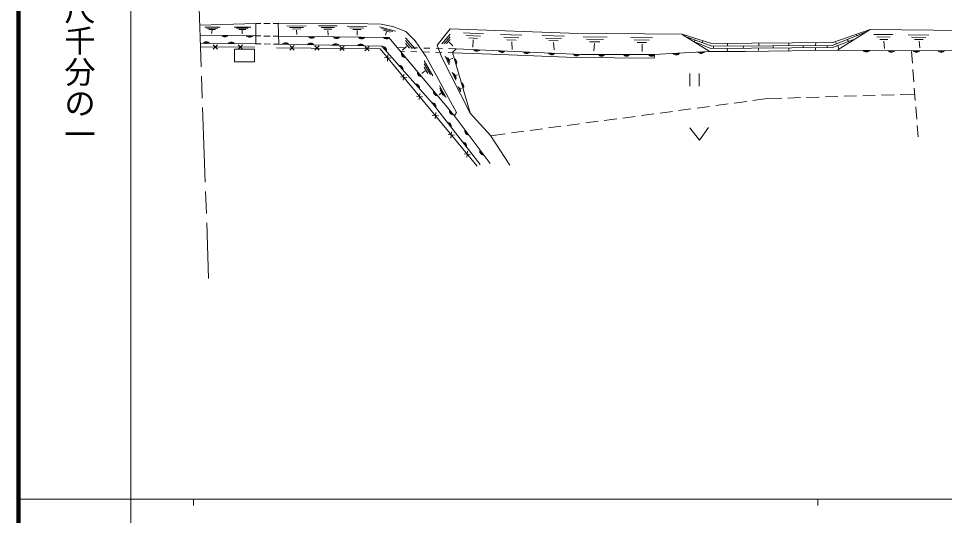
# Model space of a CAD drawing. Units: millimetres, scale not verified. Extents: x 40000 to 680000, y 20000 to 380000.
# Drawn here: x 40000 to 188270, y 202409 to 282038 of the extents above; entities that cross this region are included whole.
import ezdxf
from ezdxf.enums import TextEntityAlignment as Align

# ---------------------------------------------------------------- set-up
doc = ezdxf.new("R2010")
doc.units = ezdxf.units.MM
doc.header["$LTSCALE"] = 1000
doc.linetypes.add('CHAIN', pattern=[18.5, 12, -1.5, 3.5, -1.5])
for name, color, linetype, lineweight in [('M-BGD', 7, 'Continuous', 13), ('M-BMK', 2, 'CHAIN', 13), ('M-TTL', 2, 'Continuous', 140), ('M-TTL-BAND', 7, 'Continuous', 13)]:
    doc.layers.add(name, color=color, linetype=linetype, lineweight=lineweight)
doc.styles.add('@ＭＳ ゴシック', font='')
doc.styles.get('@ＭＳ ゴシック').set_extended_font_data('@MS Gothic')

# ---------------------------------------------------------------- blocks, each defined once
blk = doc.blocks.new('畑')
at = {"color": 7, "linetype": 'Continuous', "lineweight": 13}
for p, q in [((-1.5, 1), (0, -1)), ((0, -1), (1.5, 1))]:
    blk.add_line(p, q, dxfattribs=at)

msp = doc.modelspace()

# ---------------------------------------------------------------- linework, layer by layer
at = {"layer": 'M-BGD'}
for p, q in [((77990, 281247), (69069, 280973)), ((69829, 280636), (72301, 280647)), ((70152, 280458), (71918, 280466)), ((70474, 280280), (71534, 280285)), ((74520, 280672), (77175, 280672)), ((74888, 280477), (76784, 280477)), ((75256, 280281), (76394, 280281)), ((77990, 277953), (77990, 281247)), ((78000, 281232), (78780, 281235)), ((79280, 281237), (80280, 281241)), ((80780, 281243), (81559, 281246)), ((95956, 281199), (81586, 281302)), ((81586, 281302), (81696, 277898)), ((82961, 280826), (86060, 280861)), ((83411, 280588), (85625, 280613)), ((83861, 280350), (85189, 280365)), ((88044, 280840), (91018, 280840)), ((88475, 280578), (90599, 280578)), ((88906, 280317), (90181, 280317)), ((92621, 280805), (95755, 280760)), ((93077, 280550), (95315, 280517)), ((93534, 280294), (94876, 280275)), ((98043, 281144), (95956, 281199)), ((97799, 280727), (100385, 280032)), ((99937, 280760), (98043, 281144)), ((98111, 280446), (99958, 279950)), ((101995, 279964), (99937, 280760)), ((107027, 277755), (109127, 280390)), ((109127, 280390), (128150, 279690)), ((170390, 278201), (176374, 280287)), ((176374, 280269), (171177, 276993)), ((176374, 280287), (196571, 280074)), ((69126, 279390), (77938, 279260)), ((70984, 280163), (70892, 279625)), ((75818, 280151), (75785, 279565)), ((77978, 279249), (78798, 279240)), ((79298, 279234), (80298, 279222)), ((80798, 279216), (81617, 279206)), ((81702, 279195), (99279, 278983)), ((84530, 280196), (84552, 279467)), ((89547, 280143), (89566, 279359)), ((94211, 280118), (94236, 279371)), ((98423, 280165), (99532, 279867)), ((98939, 279895), (98767, 279349)), ((99279, 278983), (109771, 266489)), ((101971, 278955), (103497, 277154)), ((103505, 278481), (101995, 279964)), ((107772, 277968), (109106, 279523)), ((108157, 277998), (109109, 279109)), ((111254, 279758), (114467, 279587)), ((111691, 279338), (113986, 279216)), ((112128, 278918), (113505, 278845)), ((117170, 279487), (120588, 279350)), ((117691, 279057), (120133, 278959)), ((123828, 279326), (127417, 279197)), ((124363, 278909), (126926, 278817)), ((128150, 279690), (146247, 279505)), ((130431, 279124), (134251, 279073)), ((138048, 279011), (141535, 278934)), ((146247, 279505), (150941, 278022)), ((146262, 279490), (150568, 276830)), ((146648, 279230), (151042, 277595)), ((170269, 277704), (175763, 279902)), ((170342, 277412), (174005, 278803)), ((174150, 279449), (174161, 279286)), ((176975, 279471), (179983, 279454)), ((177438, 279078), (179586, 279066)), ((182456, 279412), (185738, 279378)), ((182962, 279045), (185306, 279020)), ((69190, 277499), (77828, 277444)), ((77944, 277966), (69192, 278066)), ((71153, 277133), (71865, 277836)), ((71157, 277840), (71860, 277129)), ((75153, 277108), (75864, 277810)), ((75157, 277815), (75860, 277103)), ((78028, 277982), (78842, 277968)), ((79342, 277959), (80342, 277942)), ((80842, 277933), (81655, 277919)), ((81297, 277363), (97891, 277193)), ((98181, 277612), (81713, 277930)), ((83445, 276987), (84160, 277687)), ((83453, 277695), (84152, 276980)), ((87445, 276946), (88160, 277646)), ((87452, 277653), (88152, 276939)), ((91445, 276905), (92159, 277605)), ((91452, 277612), (92152, 276898)), ((95445, 276864), (96159, 277564)), ((95452, 277571), (96152, 276857)), ((106384, 268310), (98181, 277612)), ((100692, 277384), (101879, 277361)), ((102142, 277547), (101475, 276975)), ((101962, 278059), (102617, 277288)), ((101967, 278507), (103057, 277221)), ((102878, 277341), (103878, 277322)), ((105262, 275874), (103505, 278481)), ((104878, 277302), (105878, 277282)), ((107727, 275902), (107027, 277755)), ((108542, 278028), (109113, 278694)), ((108957, 278233), (109539, 277656)), ((112802, 278617), (112736, 277431)), ((118212, 278627), (119677, 278569)), ((118967, 278325), (119066, 277094)), ((124897, 278492), (126435, 278437)), ((125681, 278199), (125747, 277005)), ((130941, 278721), (133669, 278685)), ((131451, 278318), (133088, 278296)), ((132246, 278044), (132138, 276857)), ((138563, 278607), (141053, 278552)), ((139077, 278203), (140572, 278170)), ((139836, 277925), (139885, 276746)), ((148336, 278549), (148213, 278346)), ((148222, 278290), (150859, 277228)), ((149569, 278368), (149471, 278216)), ((150859, 277228), (170342, 277412)), ((150941, 278022), (170390, 278201)), ((151042, 277595), (170269, 277704)), ((151294, 277543), (151283, 277272)), ((153540, 277956), (153518, 277684)), ((156083, 277561), (156050, 277344)), ((158546, 278016), (158535, 277702)), ((160835, 277593), (160825, 277322)), ((163353, 277289), (163353, 276920)), ((163364, 278082), (163364, 277713)), ((165653, 277604), (165632, 277376)), ((167650, 278125), (167607, 277734)), ((167607, 277322), (167617, 276986)), ((169511, 277664), (169489, 277436)), ((170824, 278304), (170998, 277989)), ((171171, 277653), (171377, 277186)), ((172723, 278640), (172875, 278380)), ((177900, 278686), (179190, 278679)), ((178567, 278422), (178666, 277252)), ((183467, 278677), (184873, 278663)), ((184195, 278428), (184304, 277341)), ((77768, 277146), (74568, 277132)), ((74568, 277132), (74577, 275087)), ((77777, 275101), (77768, 277146)), ((97891, 277193), (113441, 258368)), ((99155, 276217), (99060, 275221)), ((101796, 276770), (101122, 276788)), ((103795, 276715), (102796, 276742)), ((105794, 276660), (104795, 276688)), ((110148, 266989), (105262, 275874)), ((107794, 276606), (106794, 276633)), ((106878, 277263), (107877, 277243)), ((112339, 266884), (107727, 275902)), ((108942, 274611), (108327, 275995)), ((109012, 274873), (108572, 275862)), ((109467, 276560), (108793, 276579)), ((108877, 277224), (110064, 277200)), ((109492, 276596), (110064, 277196)), ((112294, 266949), (109494, 276570)), ((117243, 276252), (109558, 276537)), ((110064, 277196), (130044, 276258)), ((129072, 275776), (117243, 276252)), ((130044, 276258), (141745, 276258)), ((141745, 276258), (150479, 276752)), ((141835, 276176), (141802, 275688)), ((150555, 276759), (156429, 276772)), ((153464, 277207), (153518, 276795)), ((156429, 276772), (171181, 276976)), ((158492, 277235), (158513, 276888)), ((171221, 276951), (183027, 276856)), ((183131, 274891), (182988, 276740)), ((183027, 276856), (209317, 277009)), ((74577, 275087), (77777, 275101)), ((98610, 275767), (99606, 275672)), ((104956, 275250), (106357, 272857)), ((104962, 274758), (105963, 273049)), ((109081, 275135), (108817, 275728)), ((109054, 275474), (109527, 275666)), ((141802, 275688), (129072, 275776)), ((101703, 273133), (101608, 272138)), ((105139, 273653), (104556, 273203)), ((104968, 274266), (105568, 273241)), ((110044, 272167), (109444, 273451)), ((110058, 272382), (109629, 273299)), ((110072, 272597), (109815, 273147)), ((110011, 272894), (110311, 272989)), ((147477, 273204), (147500, 271204)), ((149000, 271221), (148977, 273221)), ((183363, 271900), (183208, 273894)), ((101157, 272683), (102153, 272588)), ((104250, 270049), (104155, 269054)), ((107663, 270074), (107344, 269803)), ((107405, 271249), (108487, 269380)), ((107453, 270891), (108226, 269557)), ((107501, 270534), (107965, 269733)), ((110787, 270289), (110392, 271155)), ((110789, 270430), (110507, 271049)), ((110791, 270572), (110622, 270943)), ((110746, 270769), (110921, 270823)), ((183492, 269921), (181193, 269850)), ((183594, 268909), (183440, 270903)), ((103705, 269599), (104700, 269504)), ((156597, 268752), (154615, 268487)), ((159903, 269195), (157588, 268885)), ((162202, 269266), (159903, 269195)), ((165201, 269358), (163202, 269297)), ((168200, 269450), (166201, 269389)), ((171198, 269542), (169199, 269481)), ((174197, 269635), (172198, 269573)), ((177195, 269727), (175196, 269665)), ((180194, 269819), (178195, 269758)), ((113929, 258642), (106384, 268310)), ((106797, 266965), (106703, 265970)), ((109855, 266550), (110148, 266989)), ((144703, 267158), (142721, 266893)), ((147677, 267557), (145694, 267291)), ((150650, 267955), (148668, 267690)), ((153623, 268354), (151641, 268088)), ((183826, 265918), (183671, 267912)), ((106252, 266515), (107248, 266420)), ((109771, 266489), (115509, 258798)), ((115592, 263302), (112339, 266884)), ((132809, 265565), (130827, 265299)), ((135783, 265963), (133801, 265698)), ((138756, 266362), (136774, 266096)), ((141730, 266760), (139747, 266494)), ((120916, 263971), (118933, 263705)), ((123889, 264369), (121907, 264104)), ((126863, 264768), (124880, 264502)), ((129836, 265166), (127854, 264901)), ((184046, 263071), (183903, 264921)), ((108800, 263431), (109795, 263336)), ((109345, 263881), (109250, 262886)), ((118680, 258526), (115592, 263302)), ((117942, 263573), (115627, 263262)), ((111347, 260347), (112343, 260252)), ((111892, 260797), (111797, 259802))]:
    msp.add_line(p, q, dxfattribs=at)
for centre, radius, start, end in [((73038, 279707), 625, 216.02322, 322.28343), ((73035, 279520), 312, 216.02322, 322.28343), ((77037, 279648), 625, 216.02322, 322.28343), ((77034, 279461), 312, 216.02322, 322.28343), ((86951, 279507), 625, 216.18019, 322.44039), ((86948, 279319), 312, 216.18019, 322.44039), ((90950, 279459), 625, 216.18019, 322.44039), ((90948, 279271), 312, 216.18019, 322.44039), ((94950, 279410), 625, 216.18019, 322.44039), ((94948, 279223), 312, 216.18019, 322.44039), ((99011, 279576), 812, 225.8777, 297.50789), ((98948, 279175), 312, 216.18019, 322.44039), ((70064, 277681), 625, 36.21289, 142.47309), ((70066, 277869), 312, 36.21289, 142.47309), ((74064, 277635), 625, 36.21289, 142.47309), ((74066, 277823), 312, 36.21289, 142.47309), ((82774, 277534), 625, 35.76574, 142.02595), ((82778, 277722), 312, 35.76574, 142.02595), ((86773, 277457), 625, 35.76574, 142.02595), ((86777, 277645), 312, 35.76574, 142.02595), ((90773, 277380), 625, 35.76574, 142.02595), ((90776, 277568), 312, 35.76574, 142.02595), ((94772, 277303), 625, 35.76574, 142.02595), ((94775, 277491), 312, 35.76574, 142.02595), ((98295, 276916), 625, 348.27864, 94.53884), ((98435, 277040), 312, 348.27864, 94.53884), ((101924, 276417), 625, 166.89228, 273.15248), ((101780, 276296), 312, 166.89228, 273.15248), ((113389, 277415), 625, 214.18083, 320.44103), ((113380, 277228), 312, 214.18083, 320.44103), ((117385, 277228), 625, 214.18083, 320.44103), ((117376, 277040), 312, 214.18083, 320.44103), ((121380, 277040), 625, 214.18083, 320.44103), ((121371, 276853), 312, 214.18083, 320.44103), ((125376, 276852), 625, 214.18083, 320.44103), ((125367, 276665), 312, 214.18083, 320.44103), ((129371, 276665), 625, 214.18083, 320.44103), ((129363, 276477), 312, 214.18083, 320.44103), ((133353, 276633), 625, 216.8699, 323.1301), ((133353, 276445), 312, 216.8699, 323.1301), ((137353, 276633), 625, 216.8699, 323.1301), ((137353, 276445), 312, 216.8699, 323.1301), ((141351, 276615), 613, 215.65408, 325.04852), ((141353, 276445), 312, 216.8699, 323.1301), ((145326, 276836), 625, 220.1096, 326.3698), ((145337, 276649), 312, 220.1096, 326.3698), ((149320, 277062), 625, 220.1096, 326.3698), ((149330, 276875), 312, 220.1096, 326.3698), ((175772, 277290), 625, 216.40912, 322.66932), ((175771, 277102), 312, 216.40912, 322.66932), ((179772, 277257), 625, 216.40912, 322.66932), ((179771, 277070), 312, 216.40912, 322.66932), ((183767, 277235), 625, 217.2038, 323.46401), ((183768, 277048), 312, 217.2038, 323.46401), ((187767, 277259), 625, 217.2038, 323.46401), ((187768, 277071), 312, 217.2038, 323.46401), ((100941, 273916), 625, 348.27864, 94.53884), ((101081, 274040), 312, 348.27864, 94.53884), ((109556, 275015), 625, 323.09334, 69.35355), ((109736, 275068), 312, 323.09334, 69.35355), ((104496, 273354), 625, 166.89228, 273.15248), ((104353, 273233), 312, 166.89228, 273.15248), ((103586, 270916), 625, 348.27864, 94.53884), ((103727, 271040), 312, 348.27864, 94.53884), ((110673, 271175), 625, 323.09334, 69.35355), ((110853, 271227), 312, 323.09334, 69.35355), ((107069, 270291), 625, 166.89228, 273.15248), ((106925, 270170), 312, 166.89228, 273.15248), ((106229, 267934), 607, 343.62667, 94.40442), ((106365, 268046), 306, 343.54246, 93.14632), ((109641, 267227), 625, 166.89228, 273.15248), ((109497, 267107), 312, 166.89228, 273.15248), ((108669, 264772), 625, 344.83492, 91.09513), ((108817, 264888), 312, 344.83492, 91.09513), ((112076, 264028), 625, 163.594, 269.85421), ((111925, 263915), 312, 163.594, 269.85421), ((111130, 261619), 625, 344.83492, 91.09513), ((111278, 261734), 312, 344.83492, 91.09513), ((114467, 260821), 625, 163.594, 269.85421), ((114317, 260709), 312, 163.594, 269.85421)]:
    msp.add_arc(centre, radius, start, end, dxfattribs=at)
at = {"layer": 'M-BMK'}
msp.add_line((68818, 286289), (70444, 240369), dxfattribs=at)
at = {"layer": 'M-TTL'}
msp.add_line((40000, 380000), (40000, 20000), dxfattribs=at)
at = {"layer": 'M-TTL-BAND'}
for p, q in [((58000, 370000), (58000, 20000)), ((40000, 205000), (579000, 205000)), ((68000, 205000), (68000, 204000)), ((168000, 205000), (168000, 204000))]:
    msp.add_line(p, q, dxfattribs=at)

# ---------------------------------------------------------------- block references
at = {"layer": 'M-BGD', "xscale": 1000, "yscale": 1000, "rotation": 0.65231}
msp.add_blockref('畑', (149017, 263552), dxfattribs=at)

# ---------------------------------------------------------------- texts
at = {"layer": 'M-TTL-BAND', "style": '@ＭＳ ゴシック'}
msp.add_text('縮尺千分の一', height=3666, rotation=270, dxfattribs=at).set_placement((49777, 261030), align=Align.MIDDLE_RIGHT)

doc.saveas('drawing.dxf')
